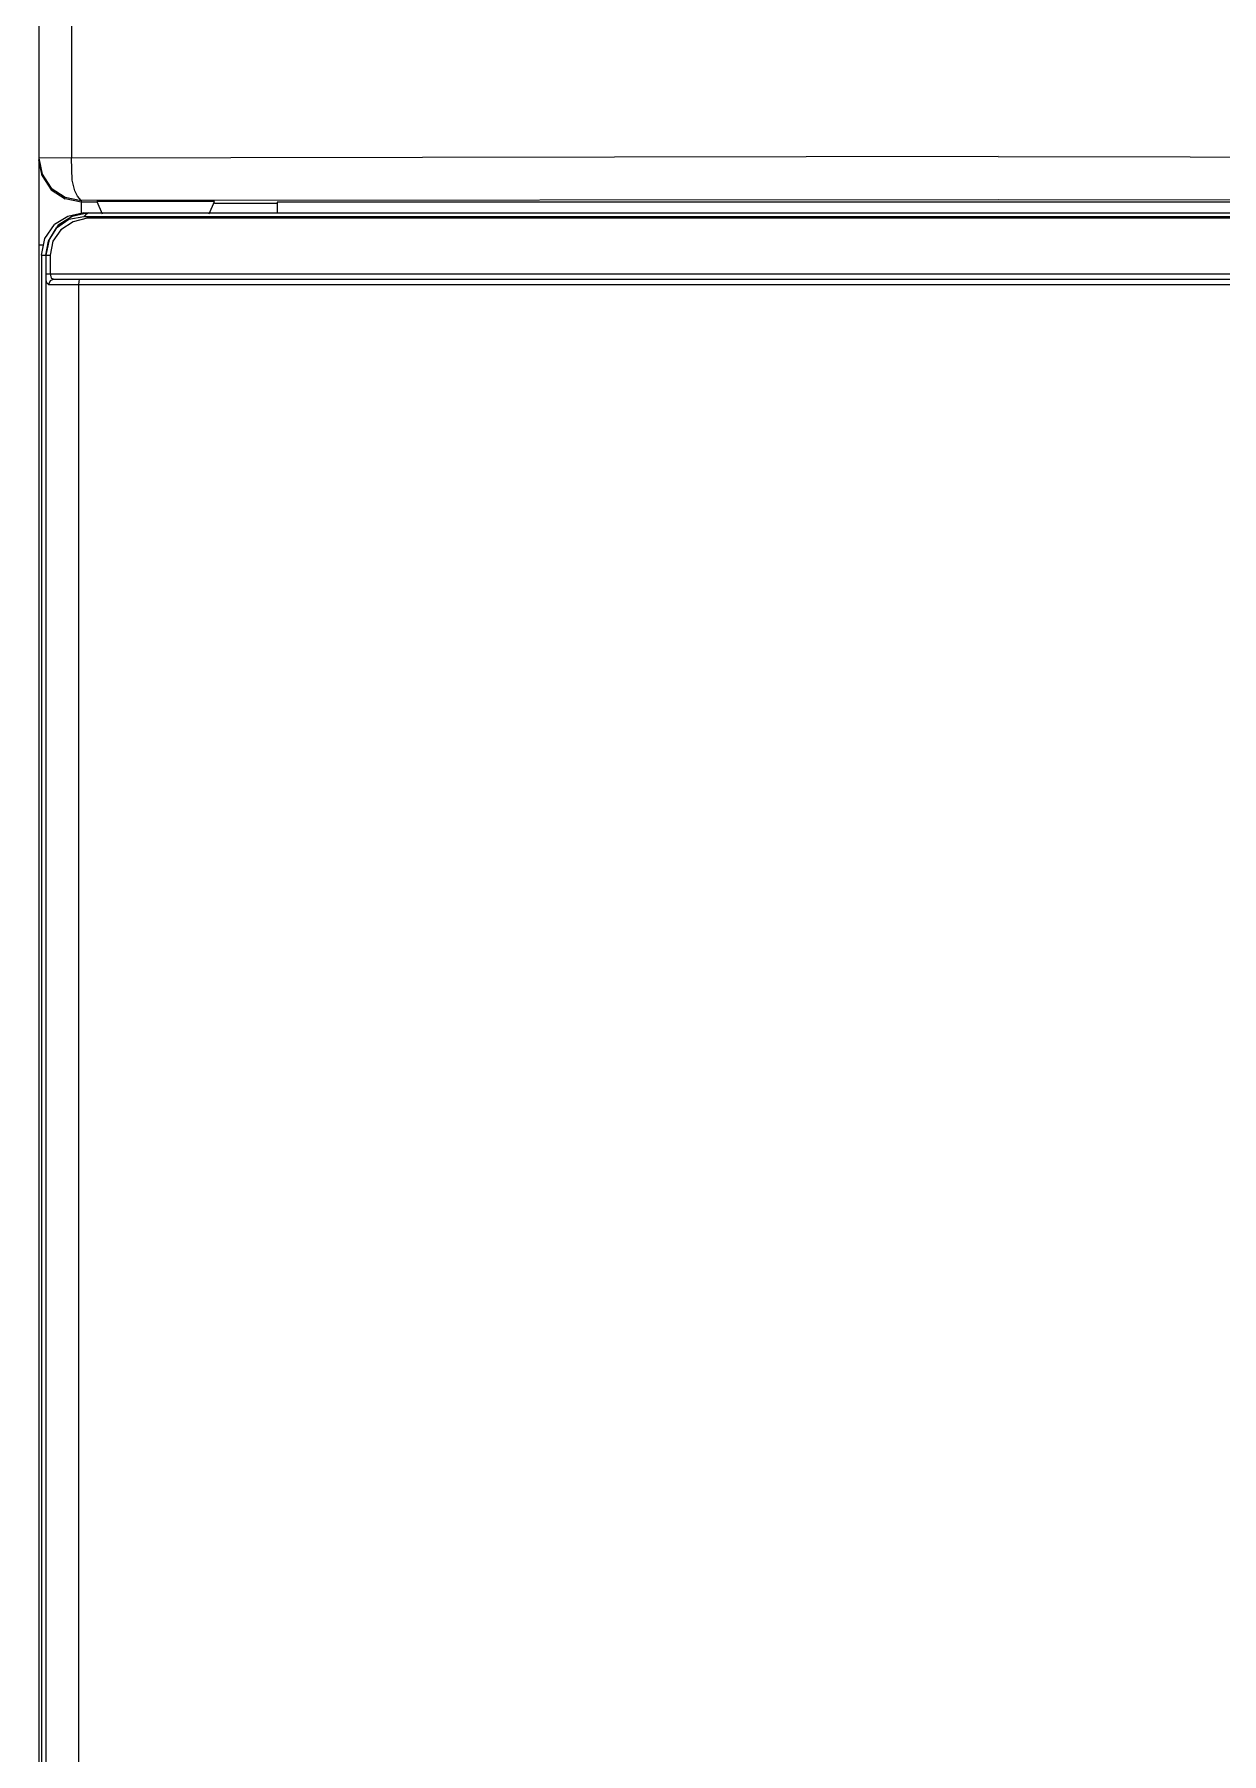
# Model space of a CAD drawing. Header units: millimetres. Extents: x 33157 to 59611, y -29750 to 1750.
# Drawn here: x 53607.19 to 53629.59, y -3137.73 to -3105.3 of the extents above; entities that cross this region are included whole.
import ezdxf

# ---------------------------------------------------------------- set-up
doc = ezdxf.new("R2010")
doc.units = ezdxf.units.MM
doc.layers.get('0').update_dxf_attribs({"lineweight": 18})

msp = doc.modelspace()

# ---------------------------------------------------------------- linework, layer by layer
at = {"lineweight": 9}
for p, q in [((53607.275, -3043.274), (53607.275, -3207.671)), ((53607.891, -3043.274), (53607.891, -3107.638)), ((53608.074, -3108.437), (53608.074, -3108.686)), ((53611.771, -3108.47), (53611.771, -3108.67)), ((53608.191, -3108.736), (53608.191, -3108.77)), ((53607.325, -3109.469), (53607.325, -3164.662)), ((53607.408, -3109.469), (53607.408, -3170.171)), ((53607.492, -3109.469), (53607.492, -3109.818)), ((53608.024, -3110.018), (53608.024, -3170.171))]:
    msp.add_line(p, q, dxfattribs=at)
for points in [[(53625.374, -3107.605), (53625.374, -3107.605), (53607.275, -3107.638), (53607.275, -3107.638)], [(53625.374, -3107.605), (53625.374, -3107.605), (53643.472, -3107.638), (53643.472, -3107.638)], [(53607.342, -3107.971), (53607.342, -3107.971), (53607.275, -3107.671), (53607.275, -3107.671)], [(53608.074, -3108.47), (53608.074, -3108.47), (53607.775, -3108.404), (53607.775, -3108.404)], [(53625.374, -3108.42), (53625.374, -3108.42), (53608.074, -3108.437), (53608.074, -3108.437)], [(53608.374, -3108.47), (53608.374, -3108.47), (53608.074, -3108.47), (53608.074, -3108.47)], [(53610.588, -3108.453), (53610.588, -3108.453), (53608.374, -3108.453), (53608.374, -3108.453)], [(53608.374, -3108.453), (53608.374, -3108.453), (53608.474, -3108.686), (53608.474, -3108.686)], [(53610.489, -3108.686), (53610.489, -3108.686), (53610.588, -3108.453), (53610.588, -3108.453)], [(53610.588, -3108.487), (53610.588, -3108.487), (53611.771, -3108.487), (53611.771, -3108.487)], [(53642.673, -3108.47), (53642.673, -3108.47), (53611.771, -3108.47), (53611.771, -3108.47)], [(53642.673, -3108.437), (53642.673, -3108.437), (53625.374, -3108.42), (53625.374, -3108.42)], [(53608.124, -3108.67), (53608.124, -3108.67), (53642.656, -3108.67), (53642.656, -3108.67)], [(53608.191, -3108.736), (53608.191, -3108.736), (53642.556, -3108.736), (53642.556, -3108.736)], [(53642.556, -3108.77), (53642.556, -3108.77), (53608.191, -3108.77), (53608.191, -3108.77)], [(53608.141, -3108.736), (53608.141, -3108.736), (53608.124, -3108.736), (53608.124, -3108.736)], [(53608.141, -3108.736), (53608.141, -3108.736), (53608.174, -3108.686), (53608.174, -3108.686)], [(53608.141, -3108.736), (53608.141, -3108.736), (53608.191, -3108.736), (53608.191, -3108.736)], [(53608.174, -3108.686), (53608.174, -3108.686), (53608.207, -3108.67), (53608.207, -3108.67)], [(53607.275, -3109.269), (53607.275, -3109.269), (53607.358, -3109.269), (53607.358, -3109.269)], [(53607.325, -3109.469), (53607.325, -3109.469), (53607.492, -3109.469), (53607.492, -3109.469)], [(53607.492, -3109.818), (53607.492, -3109.818), (53643.339, -3109.818), (53643.339, -3109.818)], [(53607.558, -3109.918), (53607.558, -3109.918), (53643.206, -3109.918), (53643.206, -3109.918)], [(53607.408, -3109.818), (53607.408, -3109.818), (53607.492, -3109.818), (53607.492, -3109.818)], [(53608.041, -3109.918), (53608.041, -3109.918), (53608.024, -3110.018), (53608.024, -3110.018)], [(53607.458, -3110.018), (53607.458, -3110.018), (53643.289, -3110.018), (53643.289, -3110.018)]]:
    msp.add_open_spline(points, degree=3, dxfattribs=at)
for points, knots in [([(53607.275, -3107.638), (53607.275, -3107.638), (53607.342, -3107.937), (53607.342, -3107.937), (53607.342, -3107.937), (53607.508, -3108.204), (53607.508, -3108.204), (53607.508, -3108.204), (53607.775, -3108.37), (53607.775, -3108.37), (53607.775, -3108.37), (53608.074, -3108.437), (53608.074, -3108.437)], [0, 0, 0, 0, 152846.308869, 152846.308869, 152846.308869, 305692.617738, 305692.617738, 305692.617738, 458538.926607, 458538.926607, 458538.926607, 611385.235476, 611385.235476, 611385.235476, 611385.235476]), ([(53608.074, -3108.437), (53608.074, -3108.437), (53608.008, -3108.354), (53608.008, -3108.354), (53608.008, -3108.354), (53607.958, -3108.254), (53607.958, -3108.254), (53607.958, -3108.254), (53607.908, -3108.054), (53607.908, -3108.054), (53607.908, -3108.054), (53607.891, -3107.638), (53607.891, -3107.638)], [0, 0, 0, 0, 152848.276528, 152848.276528, 152848.276528, 305696.553056, 305696.553056, 305696.553056, 458544.829584, 458544.829584, 458544.829584, 611393.106111, 611393.106111, 611393.106111, 611393.106111]), ([(53607.342, -3107.971), (53607.342, -3107.971), (53607.508, -3108.237), (53607.508, -3108.237), (53607.508, -3108.237), (53607.775, -3108.404), (53607.775, -3108.404)], [0, 0, 0, 0, 172372.592788, 172372.592788, 172372.592788, 344745.185576, 344745.185576, 344745.185576, 344745.185576]), ([(53607.325, -3109.469), (53607.325, -3109.469), (53607.392, -3109.152), (53607.392, -3109.152), (53607.392, -3109.152), (53607.575, -3108.886), (53607.575, -3108.886)], [0, 0, 0, 0, 172373.995322, 172373.995322, 172373.995322, 344747.990643, 344747.990643, 344747.990643, 344747.990643]), ([(53608.207, -3108.67), (53608.207, -3108.67), (53607.908, -3108.736), (53607.908, -3108.736), (53607.908, -3108.736), (53607.641, -3108.903), (53607.641, -3108.903), (53607.641, -3108.903), (53607.475, -3109.169), (53607.475, -3109.169), (53607.475, -3109.169), (53607.408, -3109.469), (53607.408, -3109.469)], [0, 0, 0, 0, 152848.138887, 152848.138887, 152848.138887, 305696.277774, 305696.277774, 305696.277774, 458544.416661, 458544.416661, 458544.416661, 611392.555548, 611392.555548, 611392.555548, 611392.555548]), ([(53607.408, -3109.469), (53607.408, -3109.469), (53607.458, -3109.203), (53607.458, -3109.203), (53607.458, -3109.203), (53607.608, -3108.953), (53607.608, -3108.953), (53607.608, -3108.953), (53607.841, -3108.786), (53607.841, -3108.786), (53607.841, -3108.786), (53608.124, -3108.736), (53608.124, -3108.736)], [0, 0, 0, 0, 152848.186843, 152848.186843, 152848.186843, 305696.373686, 305696.373686, 305696.373686, 458544.560529, 458544.560529, 458544.560529, 611392.747373, 611392.747373, 611392.747373, 611392.747373]), ([(53608.191, -3108.77), (53608.191, -3108.77), (53607.924, -3108.836), (53607.924, -3108.836), (53607.924, -3108.836), (53607.691, -3108.986), (53607.691, -3108.986), (53607.691, -3108.986), (53607.541, -3109.203), (53607.541, -3109.203), (53607.541, -3109.203), (53607.492, -3109.469), (53607.492, -3109.469)], [0, 0, 0, 0, 152848.437085, 152848.437085, 152848.437085, 305696.874169, 305696.874169, 305696.874169, 458545.311254, 458545.311254, 458545.311254, 611393.748339, 611393.748339, 611393.748339, 611393.748339]), ([(53608.124, -3108.67), (53608.124, -3108.67), (53607.825, -3108.736), (53607.825, -3108.736), (53607.825, -3108.736), (53607.575, -3108.886), (53607.575, -3108.886)], [0, 0, 0, 0, 172374.458619, 172374.458619, 172374.458619, 344748.917237, 344748.917237, 344748.917237, 344748.917237]), ([(53607.408, -3109.818), (53607.408, -3109.818), (53607.408, -3109.935), (53607.408, -3109.935), (53607.408, -3109.935), (53607.425, -3109.985), (53607.425, -3109.985), (53607.425, -3109.985), (53607.458, -3110.018), (53607.458, -3110.018)], [0, 0, 0, 0, 158830.147077, 158830.147077, 158830.147077, 317660.294153, 317660.294153, 317660.294153, 476490.44123, 476490.44123, 476490.44123, 476490.44123]), ([(53607.558, -3109.918), (53607.558, -3109.918), (53607.492, -3109.951), (53607.492, -3109.951), (53607.492, -3109.951), (53607.458, -3110.018), (53607.458, -3110.018)], [0, 0, 0, 0, 172375.748687, 172375.748687, 172375.748687, 344751.497374, 344751.497374, 344751.497374, 344751.497374]), ([(53607.492, -3109.818), (53607.492, -3109.818), (53607.508, -3109.901), (53607.508, -3109.901), (53607.508, -3109.901), (53607.558, -3109.918), (53607.558, -3109.918)], [0, 0, 0, 0, 172375.678527, 172375.678527, 172375.678527, 344751.357055, 344751.357055, 344751.357055, 344751.357055])]:
    msp.add_open_spline(points, degree=3, knots=knots, dxfattribs=at)

doc.saveas('drawing.dxf')
